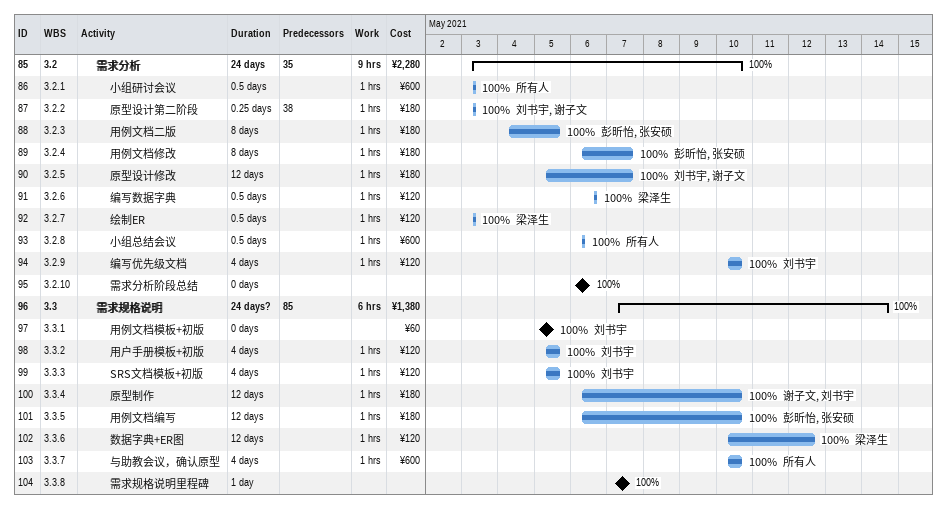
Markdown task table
| ID | WBS | Task | Duration | Start | Finish | Predecessors | Resources | % complete | Work (h) | Cost (¥) |
|---|---|---|---|---|---|---|---|---|---|---|
| 85 | 3.2 | **需求分析** | 24d | 2021-05-03 | 2021-05-10 | 35 |  | 100 | 9 | 2280 |
| 86 | 3.2.1 | 小组研讨会议 | 0.5d | 2021-05-03 | 2021-05-03 |  | 所有人 | 100 | 1 | 600 |
| 87 | 3.2.2 | 原型设计第二阶段 | 0.25d | 2021-05-03 | 2021-05-03 | 38 | 刘书宇, 谢子文 | 100 | 1 | 180 |
| 88 | 3.2.3 | 用例文档二版 | 8d | 2021-05-04 | 2021-05-05 |  | 彭昕怡, 张安硕 | 100 | 1 | 180 |
| 89 | 3.2.4 | 用例文档修改 | 8d | 2021-05-06 | 2021-05-07 |  | 彭昕怡, 张安硕 | 100 | 1 | 180 |
| 90 | 3.2.5 | 原型设计修改 | 12d | 2021-05-05 | 2021-05-07 |  | 刘书宇, 谢子文 | 100 | 1 | 180 |
| 91 | 3.2.6 | 编写数据字典 | 0.5d | 2021-05-06 | 2021-05-06 |  | 梁泽生 | 100 | 1 | 120 |
| 92 | 3.2.7 | 绘制ER | 0.5d | 2021-05-03 | 2021-05-03 |  | 梁泽生 | 100 | 1 | 120 |
| 93 | 3.2.8 | 小组总结会议 | 0.5d | 2021-05-06 | 2021-05-06 |  | 所有人 | 100 | 1 | 600 |
| 94 | 3.2.9 | 编写优先级文档 | 4d | 2021-05-10 | 2021-05-10 |  | 刘书宇 | 100 | 1 | 120 |
| 95 | 3.2.10 | 需求分析阶段总结 | 0d | 2021-05-06 | 2021-05-06 |  |  | 100 |  |  |
| 96 | 3.3 | **需求规格说明** | 24d? | 2021-05-07 | 2021-05-14 | 85 |  | 100 | 6 | 1380 |
| 97 | 3.3.1 | 用例文档模板+初版 | 0d | 2021-05-05 | 2021-05-05 |  | 刘书宇 | 100 |  | 60 |
| 98 | 3.3.2 | 用户手册模板+初版 | 4d | 2021-05-05 | 2021-05-05 |  | 刘书宇 | 100 | 1 | 120 |
| 99 | 3.3.3 | SRS文档模板+初版 | 4d | 2021-05-05 | 2021-05-05 |  | 刘书宇 | 100 | 1 | 120 |
| 100 | 3.3.4 | 原型制作 | 12d | 2021-05-06 | 2021-05-10 |  | 谢子文, 刘书宇 | 100 | 1 | 180 |
| 101 | 3.3.5 | 用例文档编写 | 12d | 2021-05-06 | 2021-05-10 |  | 彭昕怡, 张安硕 | 100 | 1 | 180 |
| 102 | 3.3.6 | 数据字典+ER图 | 12d | 2021-05-10 | 2021-05-12 |  | 梁泽生 | 100 | 1 | 120 |
| 103 | 3.3.7 | 与助教会议，确认原型 | 4d | 2021-05-10 | 2021-05-10 |  | 所有人 | 100 | 1 | 600 |
| 104 | 3.3.8 | 需求规格说明里程碑 | 1d | 2021-05-07 | 2021-05-07 |  |  | 100 |  |  |
